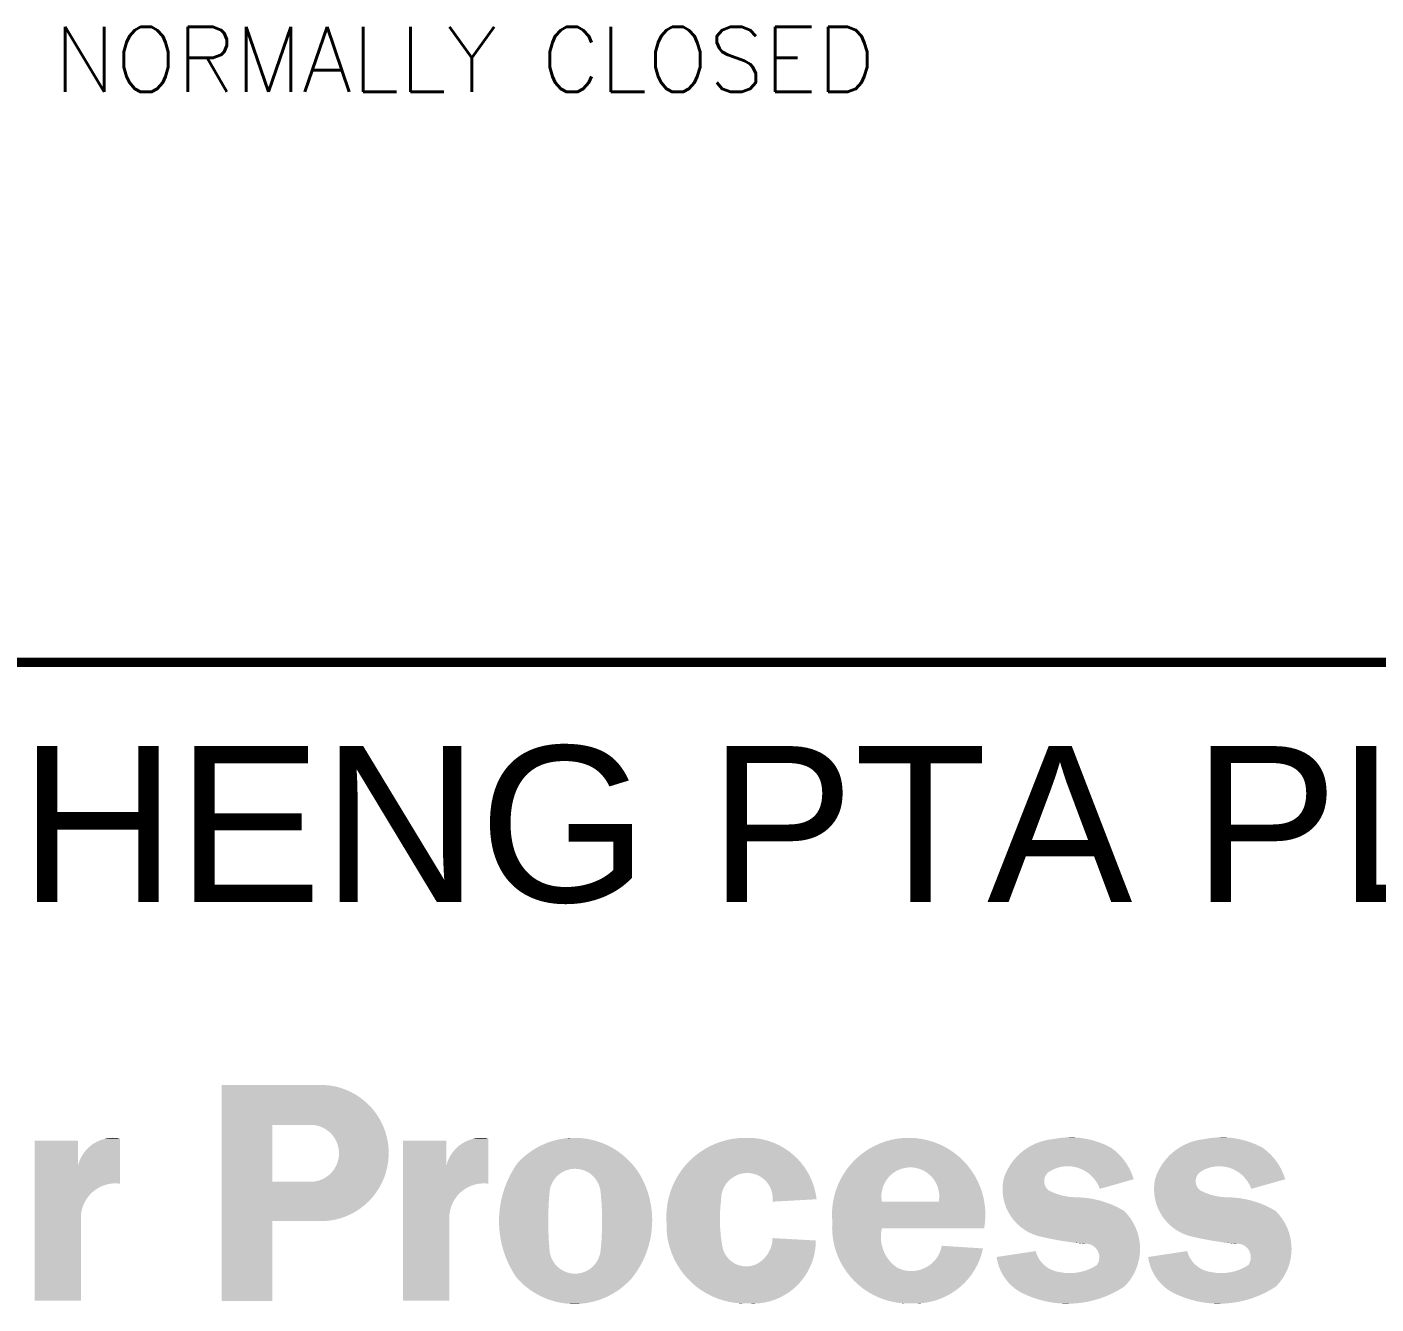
# Model space of a CAD drawing. Extents: x 145 to 987, y 140 to 735.
# Drawn here: x 212.49 to 248.83, y 179.78 to 214.18 of the extents above; entities that cross this region are included whole.
import ezdxf
from ezdxf.enums import TextEntityAlignment as Align

# ---------------------------------------------------------------- set-up
doc = ezdxf.new("R2010")
doc.units = 0
doc.header["$MEASUREMENT"] = 0
doc.layers.get('0').update_dxf_attribs({"linetype": 'CONTINUOUS'})
doc.layers.add('ICISHT', color=7, linetype='CONTINUOUS')
doc.layers.add('KP_LOGOS', color=7, linetype='CONTINUOUS')
doc.styles.add('25S', font='ROMANS', dxfattribs={"height": 2.5})
doc.styles.add('ROMANS', font='romans')

# ---------------------------------------------------------------- blocks, each defined once
blk = doc.blocks.new('KVAERNER')
at = {"linetype": 'CONTINUOUS', "const_width": 0.245}
blk.add_lwpolyline([(146.256, 45.963), (-0.086, 45.963)], dxfattribs=at)
at = {"layer": 'KP_LOGOS', "color": 2, "linetype": 'CONTINUOUS'}
for points in [[(47.218, 34.578), (47.218, 28.755), (48.585, 33.502)], [(47.218, 34.578), (48.585, 33.502), (49.964, 34.578)], [(49.964, 34.578), (48.585, 33.502), (50.115, 34.565)], [(50.115, 34.565), (48.585, 33.502), (50.264, 34.54)], [(50.264, 34.54), (48.585, 33.502), (50.411, 34.502)], [(50.411, 34.502), (48.585, 33.502), (50.554, 34.452)], [(50.554, 34.452), (48.585, 33.502), (50.693, 34.391)], [(50.693, 34.391), (48.585, 33.502), (50.826, 34.319)], [(50.826, 34.319), (48.585, 33.502), (50.953, 34.236)], [(50.953, 34.236), (48.585, 33.502), (51.072, 34.142)], [(51.072, 34.142), (48.585, 33.502), (51.183, 34.039)], [(51.183, 34.039), (48.585, 33.502), (51.286, 33.928)], [(51.286, 33.928), (48.585, 33.502), (51.379, 33.808)], [(51.379, 33.808), (48.585, 33.502), (51.461, 33.681)], [(48.585, 33.502), (47.218, 28.755), (48.585, 31.97)], [(51.461, 33.681), (48.585, 33.502), (49.662, 33.502)], [(51.461, 33.681), (49.662, 33.502), (51.533, 33.548)], [(51.533, 33.548), (49.662, 33.502), (51.594, 33.409)], [(49.662, 33.502), (49.761, 33.489), (51.594, 33.409)], [(49.761, 33.489), (49.858, 33.463), (51.594, 33.409)], [(49.858, 33.463), (49.951, 33.424), (51.594, 33.409)], [(43.343, 33.078), (42.179, 33.078), (43.343, 32.392)], [(42.179, 33.078), (42.179, 28.766), (43.343, 32.392)], [(43.953, 33.091), (43.855, 33.047), (44.481, 31.92)], [(44.055, 33.123), (43.953, 33.091), (44.481, 31.92)], [(44.161, 33.144), (44.055, 33.123), (44.481, 33.136)], [(44.481, 33.136), (44.055, 33.123), (44.481, 31.92)], [(44.268, 33.153), (44.161, 33.144), (44.375, 33.151)], [(44.375, 33.151), (44.161, 33.144), (44.481, 33.136)], [(49.951, 33.424), (50.038, 33.374), (51.594, 33.409)], [(51.594, 33.409), (50.038, 33.374), (51.643, 33.266)], [(50.038, 33.374), (50.118, 33.313), (51.643, 33.266)], [(50.118, 33.313), (50.189, 33.242), (51.643, 33.266)], [(51.643, 33.266), (50.189, 33.242), (51.68, 33.119)], [(50.189, 33.242), (50.25, 33.162), (51.68, 33.119)], [(50.25, 33.162), (50.3, 33.076), (51.68, 33.119)], [(51.68, 33.119), (50.3, 33.076), (51.705, 32.97)], [(50.3, 33.076), (50.339, 32.983), (51.705, 32.97)], [(52.103, 33.078), (52.103, 28.766), (53.268, 32.392)], [(53.268, 32.392), (53.268, 33.078), (52.103, 33.078)], [(53.878, 33.091), (53.779, 33.047), (54.406, 31.92)], [(53.98, 33.123), (53.878, 33.091), (54.406, 31.92)], [(54.085, 33.144), (53.98, 33.123), (54.406, 33.136)], [(54.406, 33.136), (53.98, 33.123), (54.406, 31.92)], [(54.192, 33.153), (54.085, 33.144), (54.3, 33.151)], [(54.3, 33.151), (54.085, 33.144), (54.406, 33.136)], [(56.158, 33.075), (56.001, 33.024), (57.297, 33.072)], [(56.318, 33.114), (56.158, 33.075), (57.137, 33.112)], [(57.137, 33.112), (56.158, 33.075), (57.297, 33.072)], [(56.481, 33.14), (56.318, 33.114), (56.974, 33.138)], [(56.974, 33.138), (56.318, 33.114), (57.137, 33.112)], [(56.645, 33.152), (56.481, 33.14), (56.81, 33.152)], [(56.81, 33.152), (56.481, 33.14), (56.974, 33.138)], [(60.839, 33.097), (60.679, 33.052), (61.942, 33.072)], [(61.001, 33.128), (60.839, 33.097), (61.793, 33.111)], [(61.793, 33.111), (60.839, 33.097), (61.942, 33.072)], [(61.166, 33.147), (61.001, 33.128), (61.641, 33.138)], [(61.641, 33.138), (61.001, 33.128), (61.793, 33.111)], [(61.332, 33.153), (61.166, 33.147), (61.487, 33.152)], [(61.487, 33.152), (61.166, 33.147), (61.641, 33.138)], [(65.269, 33.102), (65.109, 33.058), (66.244, 33.087)], [(66.244, 33.087), (65.109, 33.058), (66.4, 33.04)], [(65.431, 33.132), (65.269, 33.102), (66.085, 33.122)], [(66.085, 33.122), (65.269, 33.102), (66.244, 33.087)], [(65.596, 33.149), (65.431, 33.132), (65.924, 33.144)], [(65.924, 33.144), (65.431, 33.132), (66.085, 33.122)], [(65.761, 33.153), (65.596, 33.149), (65.924, 33.144)], [(69.478, 33.1), (69.343, 33.068), (70.678, 33.088)], [(70.678, 33.088), (69.343, 33.068), (70.849, 33.035)], [(69.616, 33.119), (69.478, 33.1), (70.678, 33.088)], [(69.792, 33.148), (69.616, 33.119), (70.504, 33.128)], [(70.504, 33.128), (69.616, 33.119), (70.678, 33.088)], [(69.97, 33.164), (69.792, 33.148), (70.327, 33.154)], [(70.327, 33.154), (69.792, 33.148), (70.504, 33.128)], [(70.149, 33.166), (69.97, 33.164), (70.327, 33.154)], [(73.56, 33.1), (73.424, 33.068), (74.76, 33.088)], [(74.76, 33.088), (73.424, 33.068), (74.93, 33.035)], [(73.697, 33.119), (73.56, 33.1), (74.76, 33.088)], [(73.874, 33.148), (73.697, 33.119), (74.585, 33.128)], [(74.585, 33.128), (73.697, 33.119), (74.76, 33.088)], [(74.052, 33.164), (73.874, 33.148), (74.409, 33.154)], [(74.409, 33.154), (73.874, 33.148), (74.585, 33.128)], [(74.23, 33.166), (74.052, 33.164), (74.409, 33.154)], [(43.526, 32.776), (43.465, 32.688), (44.481, 31.92)], [(43.596, 32.857), (43.526, 32.776), (44.481, 31.92)], [(43.675, 32.93), (43.596, 32.857), (44.481, 31.92)], [(43.762, 32.994), (43.675, 32.93), (44.481, 31.92)], [(43.855, 33.047), (43.762, 32.994), (44.481, 31.92)], [(50.339, 32.983), (50.365, 32.886), (51.705, 32.97)], [(51.705, 32.97), (50.365, 32.886), (51.717, 32.819)], [(50.365, 32.886), (50.378, 32.786), (51.717, 32.819)], [(51.717, 32.819), (50.378, 32.786), (51.717, 32.667)], [(50.378, 32.786), (50.378, 32.686), (51.717, 32.667)], [(53.451, 32.776), (53.389, 32.688), (54.406, 31.92)], [(53.521, 32.857), (53.451, 32.776), (54.406, 31.92)], [(53.6, 32.93), (53.521, 32.857), (54.406, 31.92)], [(53.687, 32.994), (53.6, 32.93), (54.406, 31.92)], [(53.779, 33.047), (53.687, 32.994), (54.406, 31.92)], [(55.563, 32.798), (55.43, 32.7), (57.89, 32.792)], [(57.89, 32.792), (55.43, 32.7), (58.022, 32.693)], [(55.703, 32.885), (55.563, 32.798), (57.751, 32.879)], [(57.751, 32.879), (55.563, 32.798), (57.89, 32.792)], [(55.849, 32.96), (55.703, 32.885), (57.605, 32.956)], [(57.605, 32.956), (55.703, 32.885), (57.751, 32.879)], [(56.001, 33.024), (55.849, 32.96), (57.453, 33.02)], [(57.453, 33.02), (55.849, 32.96), (57.605, 32.956)], [(57.297, 33.072), (56.001, 33.024), (57.453, 33.02)], [(60.088, 32.756), (59.956, 32.654), (62.614, 32.7)], [(60.226, 32.847), (60.088, 32.756), (62.493, 32.797)], [(62.493, 32.797), (60.088, 32.756), (62.614, 32.7)], [(60.371, 32.927), (60.226, 32.847), (62.364, 32.882)], [(62.364, 32.882), (60.226, 32.847), (62.493, 32.797)], [(60.523, 32.996), (60.371, 32.927), (62.229, 32.957)], [(62.229, 32.957), (60.371, 32.927), (62.364, 32.882)], [(60.679, 33.052), (60.523, 32.996), (62.088, 33.021)], [(62.088, 33.021), (60.523, 32.996), (62.229, 32.957)], [(61.942, 33.072), (60.679, 33.052), (62.088, 33.021)], [(64.52, 32.763), (64.39, 32.661), (66.972, 32.735)], [(66.972, 32.735), (64.39, 32.661), (67.098, 32.632)], [(64.658, 32.854), (64.52, 32.763), (66.838, 32.828)], [(66.838, 32.828), (64.52, 32.763), (66.972, 32.735)], [(64.803, 32.934), (64.658, 32.854), (66.698, 32.91)], [(66.698, 32.91), (64.658, 32.854), (66.838, 32.828)], [(64.953, 33.002), (64.803, 32.934), (66.551, 32.981)], [(66.551, 32.981), (64.803, 32.934), (66.698, 32.91)], [(65.109, 33.058), (64.953, 33.002), (66.4, 33.04)], [(66.4, 33.04), (64.953, 33.002), (66.551, 32.981)], [(68.736, 32.739), (68.636, 32.642), (71.409, 32.693)], [(68.844, 32.826), (68.736, 32.739), (71.297, 32.797)], [(71.297, 32.797), (68.736, 32.739), (71.409, 32.693)], [(68.96, 32.903), (68.844, 32.826), (71.175, 32.891)], [(71.175, 32.891), (68.844, 32.826), (71.297, 32.797)], [(69.083, 32.97), (68.96, 32.903), (71.015, 32.969)], [(71.015, 32.969), (68.96, 32.903), (71.175, 32.891)], [(69.21, 33.025), (69.083, 32.97), (71.015, 32.969)], [(69.343, 33.068), (69.21, 33.025), (70.849, 33.035)], [(70.849, 33.035), (69.21, 33.025), (71.015, 32.969)], [(72.817, 32.739), (72.717, 32.642), (75.49, 32.693)], [(72.926, 32.826), (72.817, 32.739), (75.378, 32.797)], [(75.378, 32.797), (72.817, 32.739), (75.49, 32.693)], [(73.042, 32.903), (72.926, 32.826), (75.257, 32.891)], [(75.257, 32.891), (72.926, 32.826), (75.378, 32.797)], [(73.164, 32.97), (73.042, 32.903), (75.096, 32.969)], [(75.096, 32.969), (73.042, 32.903), (75.257, 32.891)], [(73.292, 33.025), (73.164, 32.97), (75.096, 32.969)], [(73.424, 33.068), (73.292, 33.025), (74.93, 33.035)], [(74.93, 33.035), (73.292, 33.025), (75.096, 32.969)], [(43.343, 32.392), (42.179, 28.766), (43.527, 31.42)], [(43.373, 32.495), (43.343, 32.392), (44.481, 31.92)], [(43.343, 32.392), (43.527, 31.42), (43.586, 31.518)], [(43.343, 32.392), (43.586, 31.518), (43.656, 31.609)], [(43.343, 32.392), (43.656, 31.609), (43.737, 31.69)], [(43.343, 32.392), (43.737, 31.69), (43.827, 31.761)], [(43.343, 32.392), (43.827, 31.761), (43.925, 31.821)], [(43.343, 32.392), (43.925, 31.821), (44.03, 31.867)], [(43.343, 32.392), (44.03, 31.867), (44.139, 31.901)], [(43.343, 32.392), (44.139, 31.901), (44.252, 31.921)], [(43.343, 32.392), (44.252, 31.921), (44.367, 31.927)], [(43.343, 32.392), (44.367, 31.927), (44.481, 31.92)], [(43.413, 32.594), (43.373, 32.495), (44.481, 31.92)], [(43.465, 32.688), (43.413, 32.594), (44.481, 31.92)], [(50.3, 32.396), (50.25, 32.309), (51.68, 32.367)], [(51.68, 32.367), (50.25, 32.309), (51.643, 32.22)], [(50.339, 32.489), (50.3, 32.396), (51.68, 32.367)], [(50.365, 32.586), (50.339, 32.489), (51.705, 32.516)], [(51.705, 32.516), (50.339, 32.489), (51.68, 32.367)], [(50.378, 32.686), (50.365, 32.586), (51.717, 32.667)], [(51.717, 32.667), (50.365, 32.586), (51.705, 32.516)], [(53.268, 32.392), (52.103, 28.766), (53.452, 31.42)], [(53.297, 32.495), (53.268, 32.392), (54.406, 31.92)], [(53.268, 32.392), (53.452, 31.42), (53.511, 31.518)], [(53.268, 32.392), (53.511, 31.518), (53.581, 31.609)], [(53.268, 32.392), (53.581, 31.609), (53.662, 31.69)], [(53.268, 32.392), (53.662, 31.69), (53.752, 31.761)], [(53.268, 32.392), (53.752, 31.761), (53.85, 31.821)], [(53.268, 32.392), (53.85, 31.821), (53.955, 31.867)], [(53.268, 32.392), (53.955, 31.867), (54.064, 31.901)], [(53.268, 32.392), (54.064, 31.901), (54.177, 31.921)], [(53.268, 32.392), (54.177, 31.921), (54.292, 31.927)], [(53.268, 32.392), (54.292, 31.927), (54.406, 31.92)], [(53.338, 32.594), (53.297, 32.495), (54.406, 31.92)], [(53.389, 32.688), (53.338, 32.594), (54.406, 31.92)], [(55.19, 32.475), (55.084, 32.315), (58.261, 32.466)], [(58.261, 32.466), (55.084, 32.315), (56.708, 32.319)], [(55.306, 32.592), (55.19, 32.475), (58.146, 32.584)], [(58.146, 32.584), (55.19, 32.475), (58.261, 32.466)], [(55.43, 32.7), (55.306, 32.592), (58.022, 32.693)], [(58.022, 32.693), (55.306, 32.592), (58.146, 32.584)], [(58.261, 32.466), (56.708, 32.319), (58.366, 32.339)], [(59.72, 32.421), (59.616, 32.292), (62.923, 32.357)], [(62.923, 32.357), (59.616, 32.292), (63.006, 32.227)], [(59.834, 32.542), (59.72, 32.421), (62.83, 32.48)], [(62.83, 32.48), (59.72, 32.421), (62.923, 32.357)], [(59.956, 32.654), (59.834, 32.542), (62.726, 32.595)], [(62.726, 32.595), (59.834, 32.542), (62.83, 32.48)], [(62.614, 32.7), (59.956, 32.654), (62.726, 32.595)], [(64.156, 32.427), (64.053, 32.297), (65.721, 32.355)], [(65.721, 32.355), (64.053, 32.297), (65.621, 32.342)], [(64.268, 32.549), (64.156, 32.427), (67.215, 32.519)], [(67.215, 32.519), (64.156, 32.427), (67.323, 32.398)], [(64.156, 32.427), (65.721, 32.355), (67.323, 32.398)], [(64.39, 32.661), (64.268, 32.549), (67.098, 32.632)], [(67.098, 32.632), (64.268, 32.549), (67.215, 32.519)], [(67.323, 32.398), (65.721, 32.355), (65.823, 32.355)], [(67.323, 32.398), (65.823, 32.355), (67.421, 32.268)], [(65.823, 32.355), (65.924, 32.342), (67.421, 32.268)], [(68.464, 32.424), (68.393, 32.304), (69.946, 32.386)], [(69.946, 32.386), (68.393, 32.304), (69.839, 32.372)], [(69.839, 32.372), (68.393, 32.304), (69.734, 32.345)], [(68.545, 32.537), (68.464, 32.424), (71.6, 32.453)], [(71.6, 32.453), (68.464, 32.424), (70.055, 32.387)], [(68.464, 32.424), (69.946, 32.386), (70.055, 32.387)], [(68.636, 32.642), (68.545, 32.537), (71.51, 32.578)], [(71.51, 32.578), (68.545, 32.537), (71.6, 32.453)], [(71.409, 32.693), (68.636, 32.642), (71.51, 32.578)], [(71.6, 32.453), (70.055, 32.387), (71.677, 32.321)], [(70.055, 32.387), (70.163, 32.376), (71.677, 32.321)], [(70.163, 32.376), (70.268, 32.352), (71.677, 32.321)], [(70.268, 32.352), (70.37, 32.315), (71.677, 32.321)], [(72.545, 32.424), (72.474, 32.304), (74.028, 32.386)], [(74.028, 32.386), (72.474, 32.304), (73.92, 32.372)], [(73.92, 32.372), (72.474, 32.304), (73.815, 32.345)], [(72.626, 32.537), (72.545, 32.424), (75.681, 32.453)], [(75.681, 32.453), (72.545, 32.424), (74.136, 32.387)], [(72.545, 32.424), (74.028, 32.386), (74.136, 32.387)], [(72.717, 32.642), (72.626, 32.537), (75.591, 32.578)], [(75.591, 32.578), (72.626, 32.537), (75.681, 32.453)], [(75.49, 32.693), (72.717, 32.642), (75.591, 32.578)], [(75.681, 32.453), (74.136, 32.387), (75.758, 32.321)], [(74.136, 32.387), (74.244, 32.376), (75.758, 32.321)], [(74.244, 32.376), (74.35, 32.352), (75.758, 32.321)], [(74.35, 32.352), (74.452, 32.315), (75.758, 32.321)], [(49.858, 32.009), (49.761, 31.983), (51.533, 31.938)], [(49.951, 32.047), (49.858, 32.009), (51.533, 31.938)], [(50.038, 32.098), (49.951, 32.047), (51.594, 32.076)], [(51.594, 32.076), (49.951, 32.047), (51.533, 31.938)], [(50.118, 32.159), (50.038, 32.098), (51.594, 32.076)], [(50.189, 32.23), (50.118, 32.159), (51.643, 32.22)], [(51.643, 32.22), (50.118, 32.159), (51.594, 32.076)], [(50.25, 32.309), (50.189, 32.23), (51.643, 32.22)], [(54.99, 32.147), (54.908, 31.974), (56.272, 32.138)], [(56.272, 32.138), (54.908, 31.974), (56.206, 32.068)], [(56.206, 32.068), (54.908, 31.974), (56.15, 31.989)], [(56.15, 31.989), (54.908, 31.974), (56.105, 31.904)], [(55.084, 32.315), (54.99, 32.147), (56.612, 32.308)], [(56.612, 32.308), (54.99, 32.147), (56.519, 32.284)], [(56.519, 32.284), (54.99, 32.147), (56.43, 32.247)], [(56.43, 32.247), (54.99, 32.147), (56.347, 32.198)], [(56.347, 32.198), (54.99, 32.147), (56.272, 32.138)], [(56.708, 32.319), (55.084, 32.315), (56.612, 32.308)], [(58.366, 32.339), (56.708, 32.319), (56.804, 32.317)], [(58.366, 32.339), (56.804, 32.317), (58.461, 32.204)], [(56.804, 32.317), (56.899, 32.301), (58.461, 32.204)], [(56.899, 32.301), (56.991, 32.273), (58.461, 32.204)], [(56.991, 32.273), (57.078, 32.231), (58.461, 32.204)], [(57.078, 32.231), (57.159, 32.179), (58.461, 32.204)], [(58.461, 32.204), (57.159, 32.179), (58.544, 32.062)], [(57.159, 32.179), (57.231, 32.115), (58.544, 32.062)], [(57.231, 32.115), (57.294, 32.042), (58.544, 32.062)], [(58.544, 32.062), (57.294, 32.042), (58.625, 31.889)], [(57.294, 32.042), (57.346, 31.961), (58.625, 31.889)], [(59.44, 32.011), (59.369, 31.861), (60.882, 31.999)], [(60.882, 31.999), (59.369, 31.861), (60.82, 31.93)], [(59.523, 32.155), (59.44, 32.011), (61.112, 32.153)], [(61.112, 32.153), (59.44, 32.011), (61.028, 32.112)], [(61.028, 32.112), (59.44, 32.011), (60.951, 32.06)], [(60.951, 32.06), (59.44, 32.011), (60.882, 31.999)], [(59.616, 32.292), (59.523, 32.155), (61.383, 32.206)], [(61.383, 32.206), (59.523, 32.155), (61.29, 32.2)], [(61.29, 32.2), (59.523, 32.155), (61.199, 32.182)], [(61.199, 32.182), (59.523, 32.155), (61.112, 32.153)], [(59.616, 32.292), (61.383, 32.206), (63.006, 32.227)], [(63.006, 32.227), (61.383, 32.206), (63.078, 32.09)], [(61.383, 32.206), (61.479, 32.199), (63.078, 32.09)], [(61.479, 32.199), (61.574, 32.178), (63.078, 32.09)], [(61.574, 32.178), (61.664, 32.144), (63.078, 32.09)], [(61.664, 32.144), (61.749, 32.097), (63.078, 32.09)], [(61.749, 32.097), (61.826, 32.04), (63.078, 32.09)], [(63.078, 32.09), (61.826, 32.04), (63.139, 31.948)], [(61.826, 32.04), (61.895, 31.971), (63.139, 31.948)], [(63.882, 32.015), (63.813, 31.864), (65.125, 32.012)], [(65.125, 32.012), (63.813, 31.864), (65.074, 31.924)], [(63.962, 32.159), (63.882, 32.015), (65.188, 32.093)], [(65.188, 32.093), (63.882, 32.015), (65.125, 32.012)], [(64.053, 32.297), (63.962, 32.159), (65.428, 32.277)], [(65.428, 32.277), (63.962, 32.159), (65.34, 32.226)], [(65.34, 32.226), (63.962, 32.159), (65.26, 32.164)], [(65.26, 32.164), (63.962, 32.159), (65.188, 32.093)], [(65.621, 32.342), (64.053, 32.297), (65.522, 32.315)], [(65.522, 32.315), (64.053, 32.297), (65.428, 32.277)], [(65.924, 32.342), (66.022, 32.315), (67.421, 32.268)], [(66.022, 32.315), (66.116, 32.277), (67.421, 32.268)], [(66.116, 32.277), (66.204, 32.226), (67.421, 32.268)], [(67.421, 32.268), (66.204, 32.226), (67.509, 32.131)], [(66.204, 32.226), (66.284, 32.164), (67.509, 32.131)], [(66.284, 32.164), (66.357, 32.093), (67.509, 32.131)], [(67.509, 32.131), (66.357, 32.093), (67.586, 31.987)], [(66.357, 32.093), (66.419, 32.012), (67.586, 31.987)], [(66.419, 32.012), (66.47, 31.924), (67.586, 31.987)], [(67.586, 31.987), (66.47, 31.924), (67.651, 31.838)], [(68.285, 32.047), (68.264, 31.917), (69.378, 32.008)], [(69.378, 32.008), (68.264, 31.917), (69.379, 31.947)], [(68.333, 32.178), (68.285, 32.047), (69.444, 32.177)], [(69.444, 32.177), (68.285, 32.047), (69.411, 32.125)], [(69.411, 32.125), (68.285, 32.047), (69.389, 32.068)], [(69.389, 32.068), (68.285, 32.047), (69.378, 32.008)], [(68.393, 32.304), (68.333, 32.178), (69.537, 32.256)], [(69.537, 32.256), (68.333, 32.178), (69.486, 32.221)], [(69.486, 32.221), (68.333, 32.178), (69.444, 32.177)], [(69.734, 32.345), (68.393, 32.304), (69.633, 32.306)], [(69.633, 32.306), (68.393, 32.304), (69.537, 32.256)], [(71.677, 32.321), (70.37, 32.315), (71.741, 32.182)], [(70.37, 32.315), (70.468, 32.267), (71.741, 32.182)], [(70.468, 32.267), (70.558, 32.208), (71.741, 32.182)], [(70.558, 32.208), (70.642, 32.139), (71.741, 32.182)], [(71.741, 32.182), (70.642, 32.139), (71.791, 32.037)], [(70.642, 32.139), (70.716, 32.06), (71.791, 32.037)], [(70.716, 32.06), (70.781, 31.973), (71.791, 32.037)], [(71.791, 32.037), (70.781, 31.973), (70.835, 31.879)], [(71.791, 32.037), (70.835, 31.879), (70.877, 31.779)], [(72.367, 32.047), (72.346, 31.917), (73.459, 32.008)], [(73.459, 32.008), (72.346, 31.917), (73.461, 31.947)], [(72.415, 32.178), (72.367, 32.047), (73.525, 32.177)], [(73.525, 32.177), (72.367, 32.047), (73.492, 32.125)], [(73.492, 32.125), (72.367, 32.047), (73.47, 32.068)], [(73.47, 32.068), (72.367, 32.047), (73.459, 32.008)], [(72.474, 32.304), (72.415, 32.178), (73.618, 32.256)], [(73.618, 32.256), (72.415, 32.178), (73.568, 32.221)], [(73.568, 32.221), (72.415, 32.178), (73.525, 32.177)], [(73.815, 32.345), (72.474, 32.304), (73.714, 32.306)], [(73.714, 32.306), (72.474, 32.304), (73.618, 32.256)], [(75.758, 32.321), (74.452, 32.315), (75.822, 32.182)], [(74.452, 32.315), (74.549, 32.267), (75.822, 32.182)], [(74.549, 32.267), (74.64, 32.208), (75.822, 32.182)], [(74.64, 32.208), (74.723, 32.139), (75.822, 32.182)], [(75.822, 32.182), (74.723, 32.139), (75.873, 32.037)], [(74.723, 32.139), (74.797, 32.06), (75.873, 32.037)], [(74.797, 32.06), (74.862, 31.973), (75.873, 32.037)], [(75.873, 32.037), (74.862, 31.973), (74.916, 31.879)], [(75.873, 32.037), (74.916, 31.879), (74.959, 31.779)], [(48.585, 31.97), (47.218, 28.755), (48.585, 30.908)], [(49.662, 31.97), (48.585, 31.97), (51.533, 31.938)], [(48.585, 31.97), (48.585, 30.908), (51.533, 31.938)], [(51.533, 31.938), (48.585, 30.908), (51.461, 31.804)], [(51.461, 31.804), (48.585, 30.908), (51.379, 31.677)], [(51.379, 31.677), (48.585, 30.908), (51.286, 31.558)], [(49.761, 31.983), (49.662, 31.97), (51.533, 31.938)], [(54.839, 31.795), (54.783, 31.611), (56.054, 31.718)], [(56.054, 31.718), (54.783, 31.611), (56.029, 31.394)], [(54.908, 31.974), (54.839, 31.795), (56.105, 31.904)], [(56.105, 31.904), (54.839, 31.795), (56.073, 31.813)], [(56.073, 31.813), (54.839, 31.795), (56.054, 31.718)], [(57.346, 31.961), (57.386, 31.873), (58.625, 31.889)], [(58.625, 31.889), (57.386, 31.873), (58.692, 31.711)], [(57.386, 31.873), (57.414, 31.781), (58.692, 31.711)], [(57.414, 31.781), (57.429, 31.686), (58.692, 31.711)], [(58.692, 31.711), (57.429, 31.686), (58.745, 31.528)], [(57.429, 31.686), (57.455, 31.375), (58.745, 31.528)], [(59.31, 31.706), (59.263, 31.547), (60.698, 31.681)], [(60.698, 31.681), (59.263, 31.547), (60.68, 31.591)], [(59.369, 31.861), (59.31, 31.706), (60.769, 31.853)], [(60.769, 31.853), (59.31, 31.706), (60.728, 31.769)], [(60.728, 31.769), (59.31, 31.706), (60.698, 31.681)], [(60.82, 31.93), (59.369, 31.861), (60.769, 31.853)], [(61.895, 31.971), (61.953, 31.894), (63.139, 31.948)], [(63.139, 31.948), (61.953, 31.894), (63.187, 31.801)], [(61.953, 31.894), (62, 31.81), (63.187, 31.801)], [(62, 31.81), (62.035, 31.72), (63.187, 31.801)], [(63.187, 31.801), (62.035, 31.72), (63.223, 31.651)], [(62.035, 31.72), (62.056, 31.625), (63.223, 31.651)], [(63.223, 31.651), (62.056, 31.625), (63.247, 31.498)], [(62.056, 31.625), (62.064, 31.529), (63.247, 31.498)], [(63.757, 31.708), (63.714, 31.549), (64.995, 31.632)], [(64.995, 31.632), (63.714, 31.549), (64.994, 31.53)], [(63.813, 31.864), (63.757, 31.708), (65.035, 31.831)], [(65.035, 31.831), (63.757, 31.708), (65.008, 31.733)], [(65.008, 31.733), (63.757, 31.708), (64.995, 31.632)], [(65.074, 31.924), (63.813, 31.864), (65.035, 31.831)], [(66.47, 31.924), (66.509, 31.831), (67.651, 31.838)], [(67.651, 31.838), (66.509, 31.831), (67.705, 31.685)], [(66.509, 31.831), (66.536, 31.733), (67.705, 31.685)], [(66.536, 31.733), (66.55, 31.632), (67.705, 31.685)], [(67.705, 31.685), (66.55, 31.632), (67.746, 31.527)], [(66.55, 31.632), (66.55, 31.53), (67.746, 31.527)], [(68.264, 31.917), (68.256, 31.786), (69.393, 31.887)], [(69.393, 31.887), (68.256, 31.786), (69.417, 31.832)], [(69.417, 31.832), (68.256, 31.786), (69.453, 31.782)], [(68.256, 31.786), (68.262, 31.654), (69.453, 31.782)], [(69.453, 31.782), (68.262, 31.654), (69.497, 31.739)], [(69.497, 31.739), (68.262, 31.654), (69.631, 31.675)], [(69.631, 31.675), (68.262, 31.654), (69.772, 31.623)], [(68.262, 31.654), (68.28, 31.524), (69.772, 31.623)], [(69.379, 31.947), (68.264, 31.917), (69.393, 31.887)], [(69.772, 31.623), (68.28, 31.524), (69.916, 31.585)], [(72.346, 31.917), (72.338, 31.786), (73.474, 31.887)], [(73.474, 31.887), (72.338, 31.786), (73.499, 31.832)], [(73.499, 31.832), (72.338, 31.786), (73.534, 31.782)], [(72.338, 31.786), (72.343, 31.654), (73.534, 31.782)], [(73.534, 31.782), (72.343, 31.654), (73.578, 31.739)], [(73.578, 31.739), (72.343, 31.654), (73.713, 31.675)], [(73.713, 31.675), (72.343, 31.654), (73.853, 31.623)], [(72.343, 31.654), (72.361, 31.524), (73.853, 31.623)], [(73.461, 31.947), (72.346, 31.917), (73.474, 31.887)], [(73.853, 31.623), (72.361, 31.524), (73.997, 31.585)], [(43.527, 31.42), (42.179, 28.766), (43.481, 31.315)], [(43.481, 31.315), (42.179, 28.766), (43.448, 31.205)], [(51.286, 31.558), (48.585, 30.908), (51.183, 31.446)], [(51.183, 31.446), (48.585, 30.908), (51.072, 31.343)], [(51.072, 31.343), (48.585, 30.908), (50.953, 31.25)], [(53.452, 31.42), (52.103, 28.766), (53.406, 31.315)], [(53.406, 31.315), (52.103, 28.766), (53.373, 31.205)], [(54.739, 31.424), (54.709, 31.235), (56.029, 31.394)], [(56.029, 31.394), (54.709, 31.235), (56.017, 31.069)], [(54.783, 31.611), (54.739, 31.424), (56.029, 31.394)], [(58.745, 31.528), (57.455, 31.375), (58.784, 31.341)], [(57.455, 31.375), (57.468, 31.063), (58.784, 31.341)], [(58.784, 31.341), (57.468, 31.063), (58.808, 31.152)], [(59.229, 31.384), (59.207, 31.22), (60.65, 31.246)], [(59.263, 31.547), (59.229, 31.384), (60.674, 31.498)], [(60.674, 31.498), (59.229, 31.384), (60.65, 31.246)], [(60.68, 31.591), (59.263, 31.547), (60.674, 31.498)], [(62.064, 31.529), (62.059, 31.433), (63.247, 31.498)], [(63.683, 31.386), (63.665, 31.222), (67.774, 31.367)], [(67.774, 31.367), (63.665, 31.222), (67.79, 31.205)], [(63.714, 31.549), (63.683, 31.386), (64.994, 31.53)], [(64.994, 31.53), (63.683, 31.386), (65.007, 31.43)], [(65.007, 31.43), (63.683, 31.386), (67.774, 31.367)], [(66.537, 31.43), (65.007, 31.43), (67.774, 31.367)], [(66.55, 31.53), (66.537, 31.43), (67.746, 31.527)], [(67.746, 31.527), (66.537, 31.43), (67.774, 31.367)], [(69.916, 31.585), (68.28, 31.524), (70.063, 31.561)], [(70.063, 31.561), (68.28, 31.524), (70.212, 31.551)], [(70.212, 31.551), (68.28, 31.524), (70.385, 31.545)], [(70.385, 31.545), (68.28, 31.524), (70.558, 31.528)], [(70.558, 31.528), (68.28, 31.524), (70.729, 31.499)], [(68.28, 31.524), (68.311, 31.396), (70.729, 31.499)], [(70.729, 31.499), (68.311, 31.396), (70.898, 31.458)], [(70.898, 31.458), (68.311, 31.396), (71.063, 31.406)], [(71.063, 31.406), (68.311, 31.396), (71.225, 31.343)], [(68.311, 31.396), (68.355, 31.272), (71.225, 31.343)], [(71.225, 31.343), (68.355, 31.272), (71.382, 31.268)], [(68.355, 31.272), (68.411, 31.153), (71.382, 31.268)], [(71.382, 31.268), (68.411, 31.153), (71.533, 31.184)], [(73.997, 31.585), (72.361, 31.524), (74.144, 31.561)], [(74.144, 31.561), (72.361, 31.524), (74.293, 31.551)], [(74.293, 31.551), (72.361, 31.524), (74.467, 31.545)], [(74.467, 31.545), (72.361, 31.524), (74.639, 31.528)], [(74.639, 31.528), (72.361, 31.524), (74.81, 31.499)], [(72.361, 31.524), (72.393, 31.396), (74.81, 31.499)], [(74.81, 31.499), (72.393, 31.396), (74.979, 31.458)], [(74.979, 31.458), (72.393, 31.396), (75.145, 31.406)], [(75.145, 31.406), (72.393, 31.396), (75.306, 31.343)], [(72.393, 31.396), (72.437, 31.272), (75.306, 31.343)], [(75.306, 31.343), (72.437, 31.272), (75.463, 31.268)], [(72.437, 31.272), (72.493, 31.153), (75.463, 31.268)], [(75.463, 31.268), (72.493, 31.153), (75.614, 31.184)], [(43.448, 31.205), (42.179, 28.766), (43.429, 31.092)], [(43.429, 31.092), (42.179, 28.766), (43.429, 28.766)], [(48.585, 30.908), (47.218, 28.755), (48.585, 28.755)], [(50.953, 31.25), (48.585, 30.908), (50.826, 31.167)], [(50.826, 31.167), (48.585, 30.908), (50.693, 31.094)], [(50.693, 31.094), (48.585, 30.908), (50.554, 31.033)], [(50.554, 31.033), (48.585, 30.908), (50.411, 30.984)], [(50.411, 30.984), (48.585, 30.908), (50.264, 30.946)], [(50.264, 30.946), (48.585, 30.908), (50.115, 30.921)], [(50.115, 30.921), (48.585, 30.908), (49.964, 30.908)], [(53.373, 31.205), (52.103, 28.766), (53.354, 31.092)], [(53.354, 31.092), (52.103, 28.766), (53.354, 28.766)], [(54.693, 31.043), (54.69, 30.851), (56.017, 30.744)], [(54.709, 31.235), (54.693, 31.043), (56.017, 31.069)], [(56.017, 31.069), (54.693, 31.043), (56.017, 30.744)], [(58.808, 31.152), (57.468, 31.063), (58.818, 30.962)], [(57.468, 31.063), (57.468, 30.75), (58.818, 30.962)], [(58.818, 30.962), (57.468, 30.75), (58.813, 30.771)], [(59.207, 31.22), (59.198, 31.054), (60.641, 30.992)], [(59.198, 31.054), (59.203, 30.888), (60.641, 30.992)], [(60.641, 30.992), (59.203, 30.888), (60.647, 30.739)], [(60.65, 31.246), (59.207, 31.22), (60.641, 30.992)], [(63.665, 31.222), (63.661, 31.056), (67.79, 31.205)], [(67.79, 31.205), (63.661, 31.056), (67.794, 31.042)], [(63.661, 31.056), (63.67, 30.891), (67.794, 31.042)], [(67.794, 31.042), (63.67, 30.891), (67.784, 30.88)], [(71.533, 31.184), (68.411, 31.153), (71.629, 31.08)], [(68.411, 31.153), (68.479, 31.04), (71.629, 31.08)], [(71.629, 31.08), (68.479, 31.04), (71.714, 30.967)], [(68.479, 31.04), (68.558, 30.935), (71.714, 30.967)], [(71.714, 30.967), (68.558, 30.935), (71.787, 30.846)], [(68.558, 30.935), (68.647, 30.838), (71.787, 30.846)], [(75.614, 31.184), (72.493, 31.153), (75.71, 31.08)], [(72.493, 31.153), (72.561, 31.04), (75.71, 31.08)], [(75.71, 31.08), (72.561, 31.04), (75.795, 30.967)], [(72.561, 31.04), (72.639, 30.935), (75.795, 30.967)], [(75.795, 30.967), (72.639, 30.935), (75.869, 30.846)], [(72.639, 30.935), (72.728, 30.838), (75.869, 30.846)], [(54.69, 30.851), (54.701, 30.66), (56.017, 30.744)], [(56.017, 30.744), (54.701, 30.66), (56.029, 30.419)], [(54.701, 30.66), (54.726, 30.469), (56.029, 30.419)], [(57.468, 30.75), (57.455, 30.438), (58.794, 30.582)], [(58.794, 30.582), (57.455, 30.438), (58.76, 30.394)], [(58.813, 30.771), (57.468, 30.75), (58.794, 30.582)], [(59.203, 30.888), (59.203, 30.722), (60.647, 30.739)], [(60.647, 30.739), (59.203, 30.722), (60.668, 30.486)], [(59.203, 30.722), (59.215, 30.557), (60.668, 30.486)], [(59.215, 30.557), (59.241, 30.393), (60.668, 30.486)], [(63.67, 30.891), (63.665, 30.733), (67.784, 30.88)], [(67.784, 30.88), (63.665, 30.733), (65.007, 30.719)], [(63.665, 30.733), (63.672, 30.575), (65.007, 30.719)], [(65.007, 30.719), (63.672, 30.575), (64.987, 30.612)], [(64.987, 30.612), (63.672, 30.575), (64.978, 30.503)], [(63.672, 30.575), (63.691, 30.418), (64.978, 30.503)], [(67.784, 30.88), (65.007, 30.719), (67.762, 30.719)], [(71.787, 30.846), (68.647, 30.838), (71.849, 30.719)], [(68.647, 30.838), (68.745, 30.75), (71.849, 30.719)], [(68.745, 30.75), (68.851, 30.673), (71.849, 30.719)], [(71.849, 30.719), (68.851, 30.673), (71.897, 30.586)], [(68.851, 30.673), (68.965, 30.606), (71.897, 30.586)], [(68.965, 30.606), (69.084, 30.551), (71.897, 30.586)], [(71.897, 30.586), (69.084, 30.551), (71.933, 30.449)], [(69.084, 30.551), (69.209, 30.509), (71.933, 30.449)], [(75.869, 30.846), (72.728, 30.838), (75.93, 30.719)], [(72.728, 30.838), (72.826, 30.75), (75.93, 30.719)], [(72.826, 30.75), (72.932, 30.673), (75.93, 30.719)], [(75.93, 30.719), (72.932, 30.673), (75.979, 30.586)], [(72.932, 30.673), (73.046, 30.606), (75.979, 30.586)], [(73.046, 30.606), (73.166, 30.551), (75.979, 30.586)], [(75.979, 30.586), (73.166, 30.551), (76.014, 30.449)], [(73.166, 30.551), (73.29, 30.509), (76.014, 30.449)], [(54.726, 30.469), (54.764, 30.281), (56.029, 30.419)], [(56.029, 30.419), (54.764, 30.281), (56.054, 30.094)], [(54.764, 30.281), (54.815, 30.096), (56.054, 30.094)], [(57.455, 30.438), (57.429, 30.127), (58.76, 30.394)], [(58.76, 30.394), (57.429, 30.127), (58.712, 30.21)], [(58.712, 30.21), (57.429, 30.127), (58.65, 30.03)], [(60.668, 30.486), (59.241, 30.393), (60.705, 30.235)], [(59.241, 30.393), (59.28, 30.231), (60.705, 30.235)], [(60.705, 30.235), (59.28, 30.231), (60.728, 30.141)], [(59.28, 30.231), (59.331, 30.073), (60.728, 30.141)], [(62.032, 30.253), (62, 30.158), (63.22, 30.24)], [(63.22, 30.24), (62, 30.158), (63.201, 30.093)], [(62.052, 30.352), (62.032, 30.253), (63.22, 30.24)], [(62.059, 30.452), (62.052, 30.352), (63.225, 30.387)], [(63.225, 30.387), (62.052, 30.352), (63.22, 30.24)], [(64.978, 30.503), (63.691, 30.418), (64.982, 30.394)], [(63.691, 30.418), (63.722, 30.263), (64.982, 30.394)], [(64.982, 30.394), (63.722, 30.263), (64.997, 30.286)], [(64.997, 30.286), (63.722, 30.263), (65.025, 30.181)], [(63.722, 30.263), (63.765, 30.111), (65.025, 30.181)], [(65.025, 30.181), (63.765, 30.111), (65.063, 30.079)], [(66.621, 30.245), (66.597, 30.15), (67.73, 30.173)], [(67.73, 30.173), (66.597, 30.15), (67.692, 30.023)], [(69.209, 30.509), (69.516, 30.439), (71.933, 30.449)], [(71.933, 30.449), (69.516, 30.439), (71.954, 30.309)], [(69.516, 30.439), (69.826, 30.381), (71.954, 30.309)], [(69.826, 30.381), (70.137, 30.335), (71.954, 30.309)], [(70.137, 30.335), (70.45, 30.3), (70.521, 30.302)], [(70.137, 30.335), (70.521, 30.302), (71.954, 30.309)], [(71.954, 30.309), (70.521, 30.302), (71.962, 30.168)], [(70.521, 30.302), (70.591, 30.291), (71.962, 30.168)], [(70.591, 30.291), (70.657, 30.266), (71.962, 30.168)], [(70.657, 30.266), (70.717, 30.23), (71.962, 30.168)], [(70.717, 30.23), (70.769, 30.182), (71.962, 30.168)], [(70.769, 30.182), (70.811, 30.125), (71.962, 30.168)], [(71.962, 30.168), (70.811, 30.125), (71.955, 30.027)], [(73.29, 30.509), (73.597, 30.439), (76.014, 30.449)], [(76.014, 30.449), (73.597, 30.439), (76.035, 30.309)], [(73.597, 30.439), (73.907, 30.381), (76.035, 30.309)], [(73.907, 30.381), (74.219, 30.335), (76.035, 30.309)], [(74.219, 30.335), (74.532, 30.3), (74.602, 30.302)], [(74.219, 30.335), (74.602, 30.302), (76.035, 30.309)], [(76.035, 30.309), (74.602, 30.302), (76.043, 30.168)], [(74.602, 30.302), (74.672, 30.291), (76.043, 30.168)], [(74.672, 30.291), (74.738, 30.266), (76.043, 30.168)], [(74.738, 30.266), (74.798, 30.23), (76.043, 30.168)], [(74.798, 30.23), (74.851, 30.182), (76.043, 30.168)], [(74.851, 30.182), (74.893, 30.125), (76.043, 30.168)], [(76.043, 30.168), (74.893, 30.125), (76.037, 30.027)], [(54.815, 30.096), (54.88, 29.915), (56.054, 30.094)], [(56.054, 30.094), (54.88, 29.915), (56.073, 30)], [(56.073, 30), (54.88, 29.915), (56.105, 29.909)], [(54.88, 29.915), (54.957, 29.74), (56.105, 29.909)], [(56.105, 29.909), (54.957, 29.74), (56.15, 29.824)], [(56.15, 29.824), (54.957, 29.74), (56.206, 29.745)], [(57.346, 29.852), (57.294, 29.771), (58.485, 29.686)], [(57.386, 29.94), (57.346, 29.852), (58.574, 29.855)], [(58.574, 29.855), (57.346, 29.852), (58.485, 29.686)], [(57.414, 30.032), (57.386, 29.94), (58.65, 30.03)], [(58.65, 30.03), (57.386, 29.94), (58.574, 29.855)], [(57.429, 30.127), (57.414, 30.032), (58.65, 30.03)], [(60.728, 30.141), (59.331, 30.073), (60.765, 30.052)], [(59.331, 30.073), (59.395, 29.92), (60.765, 30.052)], [(60.765, 30.052), (59.395, 29.92), (60.815, 29.968)], [(60.815, 29.968), (59.395, 29.92), (60.876, 29.893)], [(59.395, 29.92), (59.47, 29.772), (60.876, 29.893)], [(60.876, 29.893), (59.47, 29.772), (60.948, 29.828)], [(60.948, 29.828), (59.47, 29.772), (61.028, 29.774)], [(61.761, 29.838), (61.679, 29.78), (63.126, 29.808)], [(63.126, 29.808), (61.679, 29.78), (63.07, 29.672)], [(61.836, 29.906), (61.761, 29.838), (63.126, 29.808)], [(61.901, 29.983), (61.836, 29.906), (63.17, 29.949)], [(63.17, 29.949), (61.836, 29.906), (63.126, 29.808)], [(61.956, 30.067), (61.901, 29.983), (63.17, 29.949)], [(62, 30.158), (61.956, 30.067), (63.201, 30.093)], [(63.201, 30.093), (61.956, 30.067), (63.17, 29.949)], [(63.765, 30.111), (63.82, 29.962), (65.063, 30.079)], [(65.063, 30.079), (63.82, 29.962), (65.113, 29.981)], [(65.113, 29.981), (63.82, 29.962), (65.172, 29.89)], [(63.82, 29.962), (63.885, 29.818), (65.172, 29.89)], [(65.172, 29.89), (63.885, 29.818), (65.242, 29.806)], [(63.885, 29.818), (63.962, 29.68), (65.242, 29.806)], [(65.242, 29.806), (63.962, 29.68), (65.32, 29.73)], [(66.399, 29.816), (66.326, 29.75), (67.58, 29.736)], [(66.463, 29.89), (66.399, 29.816), (67.642, 29.877)], [(67.642, 29.877), (66.399, 29.816), (67.58, 29.736)], [(66.518, 29.971), (66.463, 29.89), (67.642, 29.877)], [(66.563, 30.058), (66.518, 29.971), (67.692, 30.023)], [(67.692, 30.023), (66.518, 29.971), (67.642, 29.877)], [(66.597, 30.15), (66.563, 30.058), (67.692, 30.023)], [(69.149, 30.102), (68.096, 29.943), (69.181, 30.006)], [(69.181, 30.006), (68.096, 29.943), (69.225, 29.915)], [(68.096, 29.943), (68.119, 29.822), (69.225, 29.915)], [(69.225, 29.915), (68.119, 29.822), (69.281, 29.83)], [(69.281, 29.83), (68.119, 29.822), (69.348, 29.754)], [(68.119, 29.822), (68.153, 29.703), (69.348, 29.754)], [(70.811, 30.125), (70.842, 30.062), (71.955, 30.027)], [(70.855, 29.853), (70.833, 29.786), (71.901, 29.75)], [(70.842, 30.062), (70.86, 29.993), (71.955, 30.027)], [(70.864, 29.923), (70.855, 29.853), (71.935, 29.887)], [(71.935, 29.887), (70.855, 29.853), (71.901, 29.75)], [(71.955, 30.027), (70.86, 29.993), (71.935, 29.887)], [(70.86, 29.993), (70.864, 29.923), (71.935, 29.887)], [(73.231, 30.102), (72.178, 29.943), (73.262, 30.006)], [(73.262, 30.006), (72.178, 29.943), (73.307, 29.915)], [(72.178, 29.943), (72.2, 29.822), (73.307, 29.915)], [(73.307, 29.915), (72.2, 29.822), (73.363, 29.83)], [(73.363, 29.83), (72.2, 29.822), (73.429, 29.754)], [(72.2, 29.822), (72.234, 29.703), (73.429, 29.754)], [(74.893, 30.125), (74.923, 30.062), (76.037, 30.027)], [(74.936, 29.853), (74.914, 29.786), (75.983, 29.75)], [(74.923, 30.062), (74.941, 29.993), (76.037, 30.027)], [(74.945, 29.923), (74.936, 29.853), (76.017, 29.887)], [(76.017, 29.887), (74.936, 29.853), (75.983, 29.75)], [(76.037, 30.027), (74.941, 29.993), (76.017, 29.887)], [(74.941, 29.993), (74.945, 29.923), (76.017, 29.887)], [(56.206, 29.745), (54.957, 29.74), (56.272, 29.675)], [(54.957, 29.74), (55.046, 29.57), (56.272, 29.675)], [(56.272, 29.675), (55.046, 29.57), (56.347, 29.615)], [(56.347, 29.615), (55.046, 29.57), (56.43, 29.566)], [(55.046, 29.57), (55.147, 29.407), (56.43, 29.566)], [(56.43, 29.566), (55.147, 29.407), (56.519, 29.529)], [(56.519, 29.529), (55.147, 29.407), (56.612, 29.505)], [(56.612, 29.505), (55.147, 29.407), (56.708, 29.493)], [(56.708, 29.493), (55.147, 29.407), (58.269, 29.372)], [(56.804, 29.496), (56.708, 29.493), (58.269, 29.372)], [(56.899, 29.511), (56.804, 29.496), (58.269, 29.372)], [(56.991, 29.54), (56.899, 29.511), (58.383, 29.525)], [(58.383, 29.525), (56.899, 29.511), (58.269, 29.372)], [(57.078, 29.581), (56.991, 29.54), (58.383, 29.525)], [(57.159, 29.634), (57.078, 29.581), (58.383, 29.525)], [(57.231, 29.698), (57.159, 29.634), (58.485, 29.686)], [(58.485, 29.686), (57.159, 29.634), (58.383, 29.525)], [(57.294, 29.771), (57.231, 29.698), (58.485, 29.686)], [(61.028, 29.774), (59.47, 29.772), (61.116, 29.732)], [(59.47, 29.772), (59.557, 29.631), (61.116, 29.732)], [(61.116, 29.732), (59.557, 29.631), (61.209, 29.704)], [(61.209, 29.704), (59.557, 29.631), (61.305, 29.69)], [(61.305, 29.69), (59.557, 29.631), (63.07, 29.672)], [(63.07, 29.672), (59.557, 29.631), (63.003, 29.541)], [(59.557, 29.631), (59.654, 29.496), (63.003, 29.541)], [(63.003, 29.541), (59.654, 29.496), (62.924, 29.416)], [(59.654, 29.496), (59.762, 29.37), (62.924, 29.416)], [(61.402, 29.69), (61.305, 29.69), (63.07, 29.672)], [(61.497, 29.705), (61.402, 29.69), (63.07, 29.672)], [(61.59, 29.733), (61.497, 29.705), (63.07, 29.672)], [(61.679, 29.78), (61.59, 29.733), (63.07, 29.672)], [(65.32, 29.73), (63.962, 29.68), (65.406, 29.663)], [(63.962, 29.68), (64.049, 29.548), (65.406, 29.663)], [(65.406, 29.663), (64.049, 29.548), (65.494, 29.622)], [(65.494, 29.622), (64.049, 29.548), (65.587, 29.591)], [(65.587, 29.591), (64.049, 29.548), (65.683, 29.572)], [(65.683, 29.572), (64.049, 29.548), (65.781, 29.563)], [(65.781, 29.563), (64.049, 29.548), (67.423, 29.471)], [(64.049, 29.548), (64.146, 29.423), (67.423, 29.471)], [(67.423, 29.471), (64.146, 29.423), (67.328, 29.349)], [(65.879, 29.567), (65.781, 29.563), (67.423, 29.471)], [(65.976, 29.582), (65.879, 29.567), (67.423, 29.471)], [(66.07, 29.608), (65.976, 29.582), (67.507, 29.6)], [(67.507, 29.6), (65.976, 29.582), (67.423, 29.471)], [(66.161, 29.645), (66.07, 29.608), (67.507, 29.6)], [(66.247, 29.692), (66.161, 29.645), (67.507, 29.6)], [(66.326, 29.75), (66.247, 29.692), (67.58, 29.736)], [(67.58, 29.736), (66.247, 29.692), (67.507, 29.6)], [(69.348, 29.754), (68.153, 29.703), (69.424, 29.687)], [(68.153, 29.703), (68.198, 29.589), (69.424, 29.687)], [(69.424, 29.687), (68.198, 29.589), (69.508, 29.631)], [(69.508, 29.631), (68.198, 29.589), (69.599, 29.587)], [(68.198, 29.589), (68.254, 29.479), (69.599, 29.587)], [(69.599, 29.587), (68.254, 29.479), (69.695, 29.555)], [(69.695, 29.555), (68.254, 29.479), (69.795, 29.536)], [(69.795, 29.536), (68.254, 29.479), (69.924, 29.516)], [(69.924, 29.516), (68.254, 29.479), (70.055, 29.508)], [(70.055, 29.508), (68.254, 29.479), (71.794, 29.489)], [(71.794, 29.489), (68.254, 29.479), (71.722, 29.367)], [(68.254, 29.479), (68.32, 29.375), (71.722, 29.367)], [(70.185, 29.514), (70.055, 29.508), (71.794, 29.489)], [(70.315, 29.531), (70.185, 29.514), (71.794, 29.489)], [(70.442, 29.562), (70.315, 29.531), (71.794, 29.489)], [(70.566, 29.604), (70.442, 29.562), (71.794, 29.489)], [(70.685, 29.659), (70.566, 29.604), (71.854, 29.617)], [(71.854, 29.617), (70.566, 29.604), (71.794, 29.489)], [(70.798, 29.725), (70.685, 29.659), (71.854, 29.617)], [(70.833, 29.786), (70.798, 29.725), (71.901, 29.75)], [(71.901, 29.75), (70.798, 29.725), (71.854, 29.617)], [(73.429, 29.754), (72.234, 29.703), (73.505, 29.687)], [(72.234, 29.703), (72.279, 29.589), (73.505, 29.687)], [(73.505, 29.687), (72.279, 29.589), (73.59, 29.631)], [(73.59, 29.631), (72.279, 29.589), (73.681, 29.587)], [(72.279, 29.589), (72.335, 29.479), (73.681, 29.587)], [(73.681, 29.587), (72.335, 29.479), (73.777, 29.555)], [(73.777, 29.555), (72.335, 29.479), (73.876, 29.536)], [(73.876, 29.536), (72.335, 29.479), (74.005, 29.516)], [(74.005, 29.516), (72.335, 29.479), (74.136, 29.508)], [(74.136, 29.508), (72.335, 29.479), (75.875, 29.489)], [(75.875, 29.489), (72.335, 29.479), (75.803, 29.367)], [(72.335, 29.479), (72.401, 29.375), (75.803, 29.367)], [(74.267, 29.514), (74.136, 29.508), (75.875, 29.489)], [(74.396, 29.531), (74.267, 29.514), (75.875, 29.489)], [(74.524, 29.562), (74.396, 29.531), (75.875, 29.489)], [(74.647, 29.604), (74.524, 29.562), (75.875, 29.489)], [(74.766, 29.659), (74.647, 29.604), (75.936, 29.617)], [(75.936, 29.617), (74.647, 29.604), (75.875, 29.489)], [(74.879, 29.725), (74.766, 29.659), (75.936, 29.617)], [(74.914, 29.786), (74.879, 29.725), (75.983, 29.75)], [(75.983, 29.75), (74.879, 29.725), (75.936, 29.617)], [(55.147, 29.407), (55.256, 29.288), (58.269, 29.372)], [(58.269, 29.372), (55.256, 29.288), (58.158, 29.256)], [(55.256, 29.288), (55.373, 29.178), (58.158, 29.256)], [(58.158, 29.256), (55.373, 29.178), (58.038, 29.149)], [(55.373, 29.178), (55.499, 29.078), (58.038, 29.149)], [(58.038, 29.149), (55.499, 29.078), (57.91, 29.051)], [(55.499, 29.078), (55.632, 28.988), (57.91, 29.051)], [(62.924, 29.416), (59.762, 29.37), (62.835, 29.299)], [(59.762, 29.37), (59.879, 29.253), (62.835, 29.299)], [(62.835, 29.299), (59.879, 29.253), (62.736, 29.19)], [(59.879, 29.253), (60.005, 29.145), (62.736, 29.19)], [(62.736, 29.19), (60.005, 29.145), (62.628, 29.089)], [(60.005, 29.145), (60.14, 29.047), (62.628, 29.089)], [(62.628, 29.089), (60.14, 29.047), (62.512, 28.999)], [(64.146, 29.423), (64.252, 29.306), (67.328, 29.349)], [(67.328, 29.349), (64.252, 29.306), (67.223, 29.236)], [(64.252, 29.306), (64.368, 29.198), (67.223, 29.236)], [(67.223, 29.236), (64.368, 29.198), (67.11, 29.132)], [(64.368, 29.198), (64.491, 29.098), (67.11, 29.132)], [(67.11, 29.132), (64.491, 29.098), (66.988, 29.037)], [(64.491, 29.098), (64.621, 29.009), (66.988, 29.037)], [(68.32, 29.375), (68.395, 29.277), (71.722, 29.367)], [(71.722, 29.367), (68.395, 29.277), (71.638, 29.254)], [(68.395, 29.277), (68.48, 29.188), (71.638, 29.254)], [(71.638, 29.254), (68.48, 29.188), (71.543, 29.149)], [(68.48, 29.188), (68.573, 29.106), (71.543, 29.149)], [(71.543, 29.149), (68.573, 29.106), (71.386, 29.051)], [(68.573, 29.106), (68.673, 29.034), (71.386, 29.051)], [(72.401, 29.375), (72.477, 29.277), (75.803, 29.367)], [(75.803, 29.367), (72.477, 29.277), (75.719, 29.254)], [(72.477, 29.277), (72.561, 29.188), (75.719, 29.254)], [(75.719, 29.254), (72.561, 29.188), (75.624, 29.149)], [(72.561, 29.188), (72.654, 29.106), (75.624, 29.149)], [(75.624, 29.149), (72.654, 29.106), (75.467, 29.051)], [(72.654, 29.106), (72.754, 29.034), (75.467, 29.051)], [(57.91, 29.051), (55.632, 28.988), (57.775, 28.964)], [(55.632, 28.988), (55.772, 28.908), (57.775, 28.964)], [(57.775, 28.964), (55.772, 28.908), (57.633, 28.887)], [(55.772, 28.908), (55.918, 28.839), (57.633, 28.887)], [(57.633, 28.887), (55.918, 28.839), (57.486, 28.822)], [(55.918, 28.839), (56.068, 28.783), (57.486, 28.822)], [(57.486, 28.822), (56.068, 28.783), (57.334, 28.769)], [(56.068, 28.783), (56.222, 28.738), (57.334, 28.769)], [(57.334, 28.769), (56.222, 28.738), (57.179, 28.727)], [(56.222, 28.738), (56.38, 28.705), (57.179, 28.727)], [(57.179, 28.727), (56.38, 28.705), (57.021, 28.698)], [(60.14, 29.047), (60.281, 28.961), (62.512, 28.999)], [(62.512, 28.999), (60.281, 28.961), (62.388, 28.919)], [(60.281, 28.961), (60.429, 28.885), (62.388, 28.919)], [(62.388, 28.919), (60.429, 28.885), (62.257, 28.85)], [(60.429, 28.885), (60.582, 28.822), (62.257, 28.85)], [(62.257, 28.85), (60.582, 28.822), (62.121, 28.793)], [(60.582, 28.822), (60.74, 28.771), (62.121, 28.793)], [(62.121, 28.793), (60.74, 28.771), (61.981, 28.748)], [(60.74, 28.771), (60.902, 28.732), (61.981, 28.748)], [(61.981, 28.748), (60.902, 28.732), (61.837, 28.715)], [(60.902, 28.732), (61.065, 28.706), (61.837, 28.715)], [(61.837, 28.715), (61.065, 28.706), (61.691, 28.695)], [(66.988, 29.037), (64.621, 29.009), (66.859, 28.953)], [(64.621, 29.009), (64.758, 28.929), (66.859, 28.953)], [(66.859, 28.953), (64.758, 28.929), (66.723, 28.88)], [(64.758, 28.929), (64.9, 28.861), (66.723, 28.88)], [(66.723, 28.88), (64.9, 28.861), (66.582, 28.818)], [(64.9, 28.861), (65.048, 28.803), (66.582, 28.818)], [(66.582, 28.818), (65.048, 28.803), (66.436, 28.768)], [(65.048, 28.803), (65.199, 28.757), (66.436, 28.768)], [(66.436, 28.768), (65.199, 28.757), (66.286, 28.731)], [(65.199, 28.757), (65.353, 28.723), (66.286, 28.731)], [(66.286, 28.731), (65.353, 28.723), (66.134, 28.705)], [(65.353, 28.723), (65.51, 28.701), (66.134, 28.705)], [(71.386, 29.051), (68.673, 29.034), (71.222, 28.965)], [(68.673, 29.034), (68.779, 28.972), (71.222, 28.965)], [(68.779, 28.972), (68.891, 28.921), (71.222, 28.965)], [(71.222, 28.965), (68.891, 28.921), (71.053, 28.889)], [(68.891, 28.921), (69.063, 28.852), (71.053, 28.889)], [(71.053, 28.889), (69.063, 28.852), (70.879, 28.825)], [(69.063, 28.852), (69.239, 28.794), (70.879, 28.825)], [(70.879, 28.825), (69.239, 28.794), (70.702, 28.773)], [(69.239, 28.794), (69.418, 28.748), (70.702, 28.773)], [(70.702, 28.773), (69.418, 28.748), (70.521, 28.732)], [(69.418, 28.748), (69.6, 28.715), (70.521, 28.732)], [(70.521, 28.732), (69.6, 28.715), (70.338, 28.704)], [(69.6, 28.715), (69.784, 28.694), (70.338, 28.704)], [(75.467, 29.051), (72.754, 29.034), (75.303, 28.965)], [(72.754, 29.034), (72.86, 28.972), (75.303, 28.965)], [(72.86, 28.972), (72.972, 28.921), (75.303, 28.965)], [(75.303, 28.965), (72.972, 28.921), (75.134, 28.889)], [(72.972, 28.921), (73.144, 28.852), (75.134, 28.889)], [(75.134, 28.889), (73.144, 28.852), (74.961, 28.825)], [(73.144, 28.852), (73.32, 28.794), (74.961, 28.825)], [(74.961, 28.825), (73.32, 28.794), (74.783, 28.773)], [(73.32, 28.794), (73.499, 28.748), (74.783, 28.773)], [(74.783, 28.773), (73.499, 28.748), (74.603, 28.732)], [(73.499, 28.748), (73.681, 28.715), (74.603, 28.732)], [(74.603, 28.732), (73.681, 28.715), (74.42, 28.704)], [(73.681, 28.715), (73.865, 28.694), (74.42, 28.704)], [(56.38, 28.705), (56.539, 28.684), (57.021, 28.698)], [(57.021, 28.698), (56.539, 28.684), (56.861, 28.681)], [(56.539, 28.684), (56.7, 28.676), (56.861, 28.681)], [(61.065, 28.706), (61.231, 28.693), (61.397, 28.693)], [(61.065, 28.706), (61.397, 28.693), (61.691, 28.695)], [(61.691, 28.695), (61.397, 28.693), (61.544, 28.688)], [(66.134, 28.705), (65.51, 28.701), (65.826, 28.693)], [(65.51, 28.701), (65.668, 28.691), (65.826, 28.693)], [(66.134, 28.705), (65.826, 28.693), (65.98, 28.693)], [(70.338, 28.704), (69.784, 28.694), (70.154, 28.688)], [(69.784, 28.694), (69.969, 28.685), (70.154, 28.688)], [(74.42, 28.704), (73.865, 28.694), (74.235, 28.688)], [(73.865, 28.694), (74.05, 28.685), (74.235, 28.688)]]:
    blk.add_solid(points, dxfattribs=at)
at = {"color": 1, "linetype": 'CONTINUOUS', "insert": (74.199, 43.707), "char_height": 4.2, "width": 128.76444, "attachment_point": 2, "style": '25S'}
blk.add_mtext('\\fArial|b0|i0|c0|p34;YIZHENG PTA PLANT - CHINA', dxfattribs=at)
at = {"linetype": 'CONTINUOUS', "style": 'ROMANS', "width": 0.75}
blk.add_attdef('420177-01-111-PID-000', text='', height=2.8, dxfattribs=at).set_placement((73.365, 4.419), align=Align.MIDDLE)

msp = doc.modelspace()

# ---------------------------------------------------------------- block references
at = {"linetype": 'CONTINUOUS'}
msp.add_blockref('KVAERNER', (170.515, 151.1), dxfattribs=at)

# ---------------------------------------------------------------- texts
at = {"layer": 'ICISHT', "style": 'ROMANS'}
msp.add_text('NORMALLY CLOSED', height=1.75, dxfattribs=at).set_placement((213.221, 212.43))

doc.saveas('drawing.dxf')
